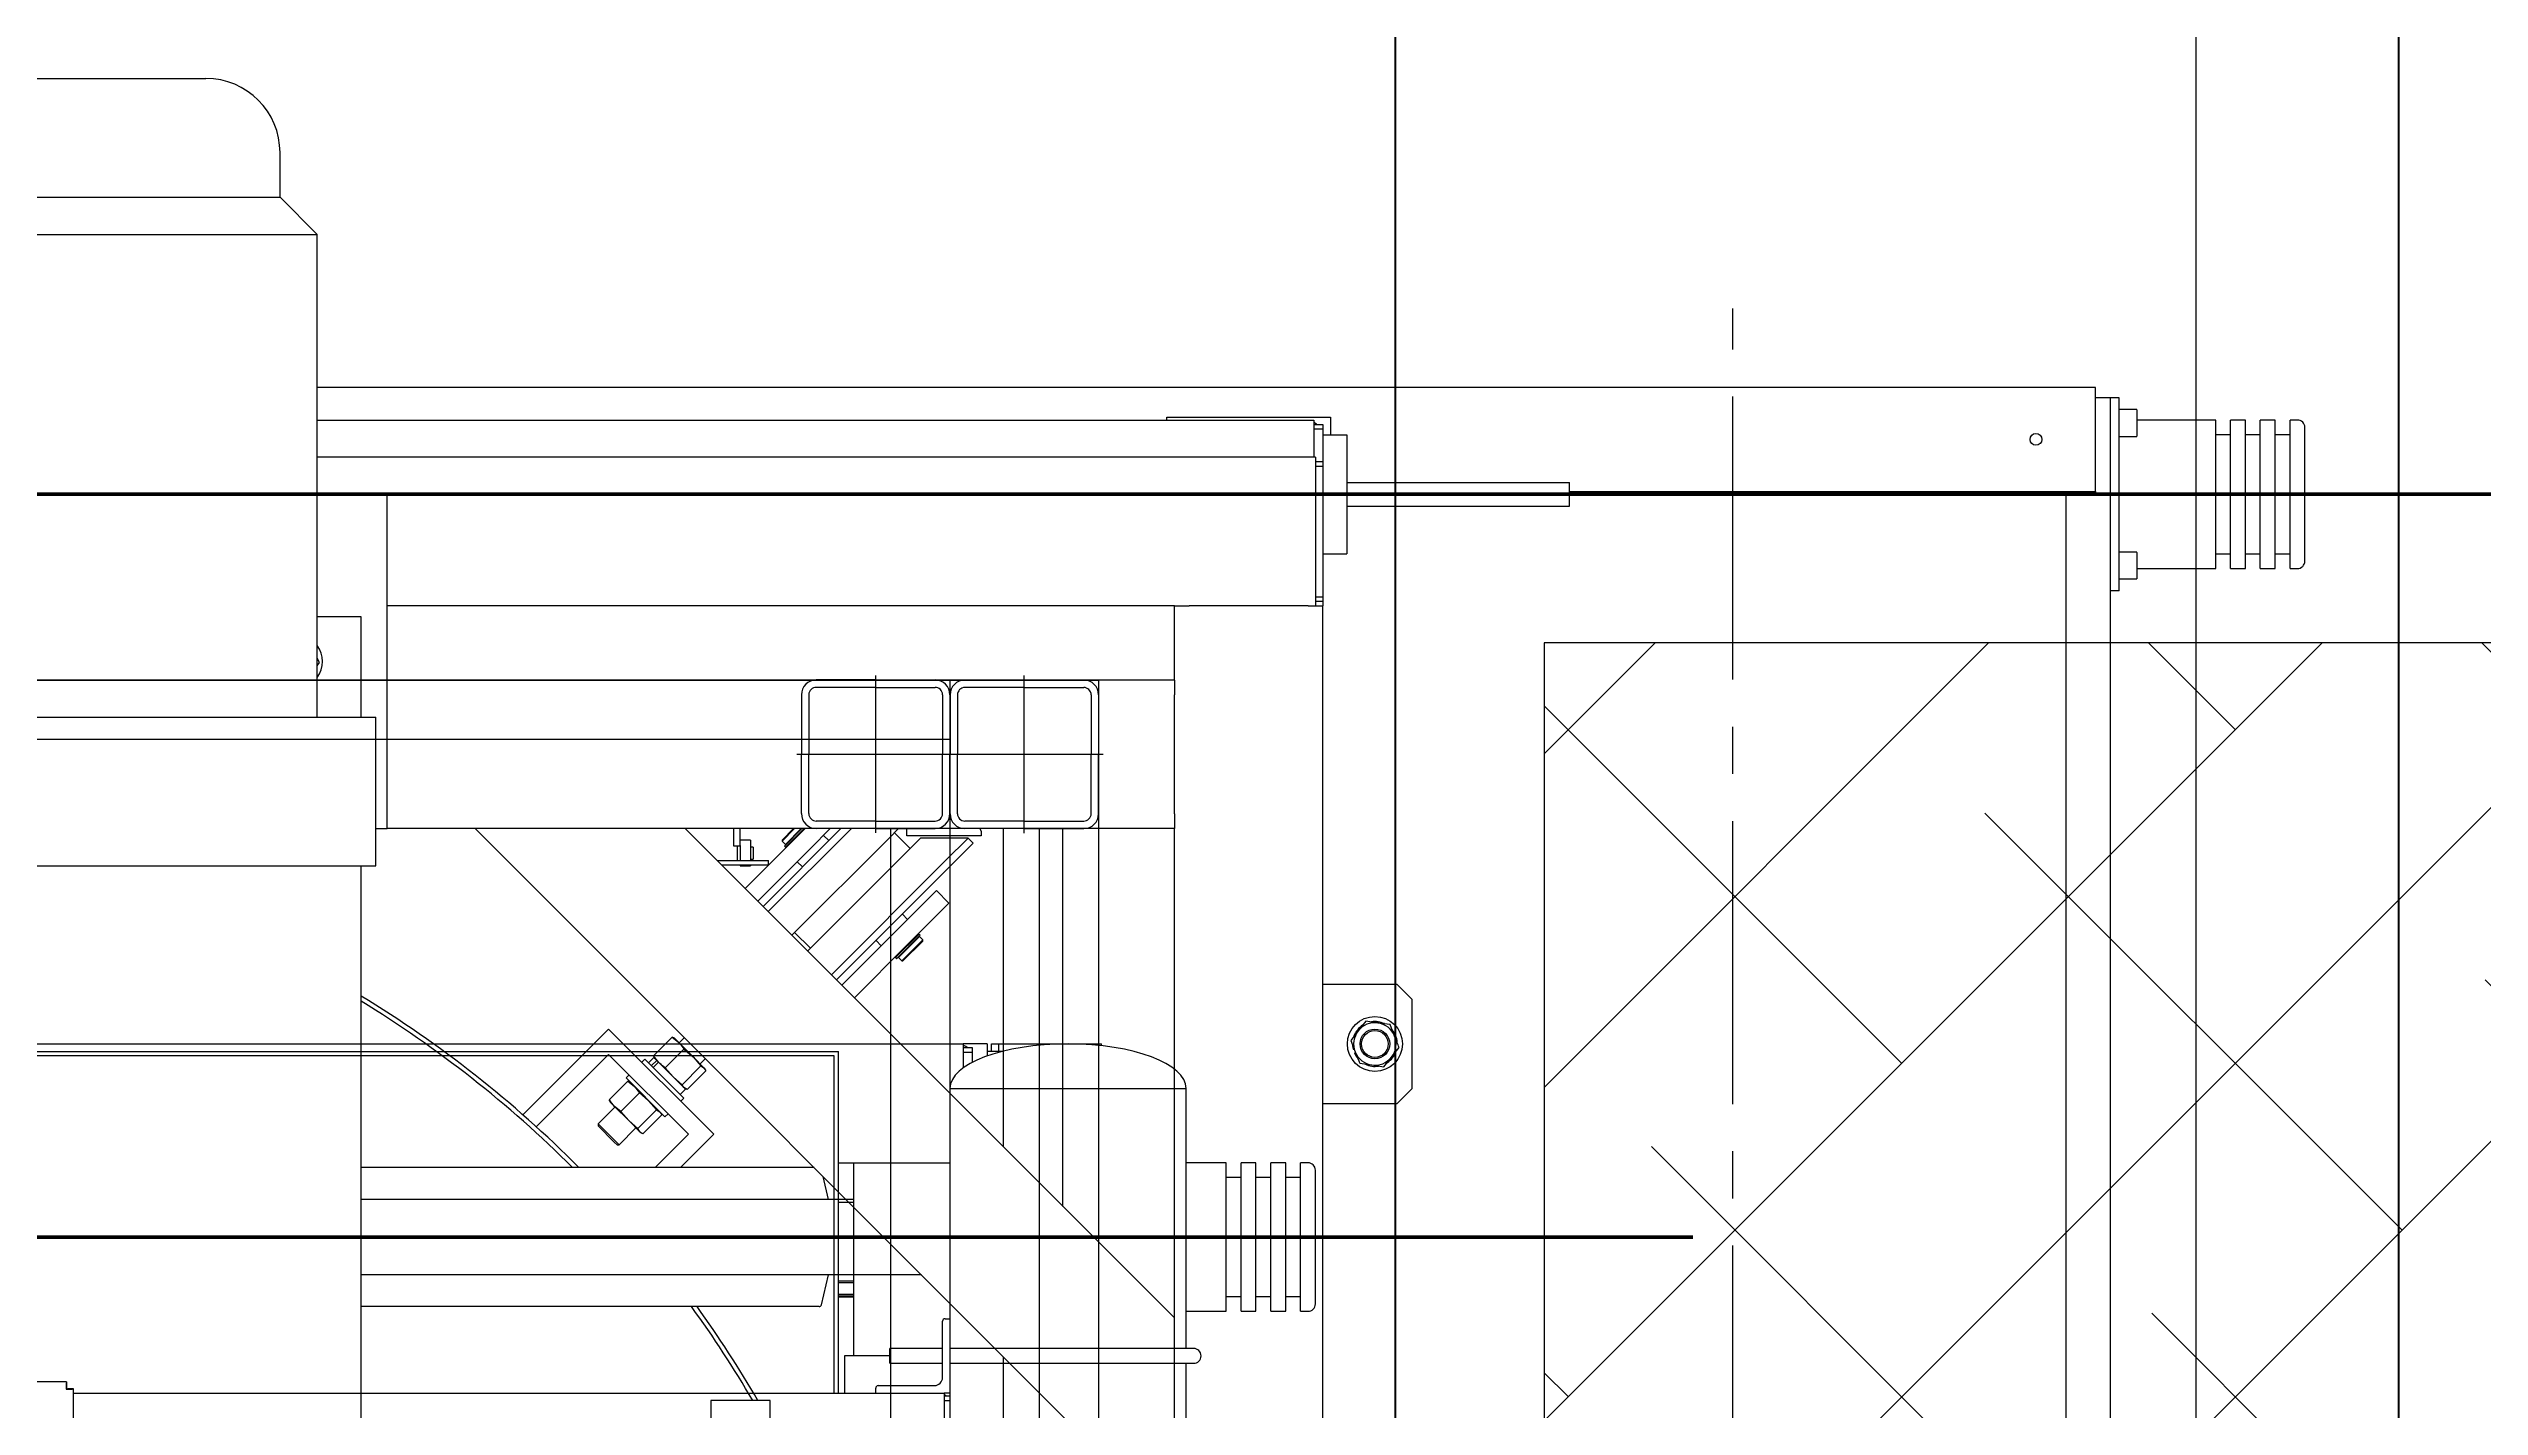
# Model space of a CAD drawing. Header units: millimetres. Extents: x 163705 to 1616509, y 81827 to 302547.
# Drawn here: x 215946 to 217582, y 147046 to 147960 of the extents above; entities that cross this region are included whole.
import ezdxf

# ---------------------------------------------------------------- set-up
doc = ezdxf.new("R2010")
doc.units = ezdxf.units.MM
doc.header["$LTSCALE"] = 10
doc.linetypes.add('CENTER2', pattern=[28.575, 19.05, -3.175, 3.175, -3.175])
for name, color, linetype, lineweight in [('1-中心线', 1, 'CENTER2', 0), ('1-填充', 8, 'Continuous', 18), ('1-护栏', 4, 'Continuous', 18), ('1-设备轮廓', 2, 'Continuous', 18)]:
    doc.layers.add(name, color=color, linetype=linetype, lineweight=lineweight)
doc.styles.get("Standard").update_dxf_attribs({"font": 'arial.ttf'})

# ---------------------------------------------------------------- blocks, each defined once
blk = doc.blocks.new('G$CCFF6A2D1')
for p, q in [((53, 103), (13, 103)), ((53, 0), (53, 106)), ((53, 103), (93, 103)), ((3, 93), (3, 53)), ((8, 93), (8, 53)), ((53, 98), (13, 98)), ((53, 98), (93, 98)), ((98, 93), (98, 53)), ((103, 93), (103, 53)), ((0, 53), (106, 53)), ((3, 13), (3, 53)), ((8, 13), (8, 53)), ((98, 13), (98, 53)), ((103, 13), (103, 53)), ((53, 8), (13, 8)), ((53, 3), (13, 3)), ((53, 8), (93, 8)), ((53, 3), (93, 3))]:
    blk.add_line(p, q)
for centre, radius, start, end in [((13, 93), 10, 90, 180), ((93, 93), 10, 0, 90), ((13, 93), 5, 90, 180), ((93, 93), 5, 0, 90), ((13, 13), 10, 180, 270), ((13, 13), 5, 180, 270), ((93, 13), 5, 270, 0), ((93, 13), 10, 270, 0)]:
    blk.add_arc(centre, radius, start, end)
blk.add_text('HC_SUPERPART', height=0.001).set_placement((53, 53))
blk = doc.blocks.new('G$CB724F952')
blk.add_lwpolyline([(3, 3), (3, 1753), (1753, 1753), (1753, 3)], close=True)
for points in [[(1653, 1713), (103, 1713)], [(1713, 1653), (1713, 103)]]:
    blk.add_lwpolyline(points)
blk.add_blockref('G$CCFF6A2D1', (1650, 1650))
blk = doc.blocks.new('G$C3B61D3F5')
for p, q in [((1426, 1330), (2695, 1330)), ((2711, 1330), (2695, 1330)), ((2695, 1330), (2695, 1320)), ((2695, 1327.5), (2701, 1327.5)), ((2701, 1327.5), (2701, 1324.5)), ((2711, 1330), (2711, 1322)), ((2714, 1325), (2714, 1330)), ((2714, 1330), (2719, 1330)), ((2719, 1325), (2719, 1330)), ((2719, 1330), (2783, 1330)), ((2783, 1329.3), (2783, 1330)), ((2783, 1330), (2788, 1330)), ((2788, 1328.8), (2788, 1330)), ((1011, 1325), (2611, 1325)), ((2608, 1322), (1014, 1322)), ((2608, 1095), (2608, 1322)), ((2611, 1095), (2611, 1325)), ((2695, 1324.5), (2701, 1324.5)), ((2695, 1320), (2695, 1313.9)), ((2701, 1324.5), (2701, 1317.5)), ((2719, 1325), (2711, 1325)), ((2711, 1322), (2711, 1321.8)), ((2721.6, 1325), (2719, 1325)), ((2686, 1300), (2686, 1145)), ((2686, 1300), (2845, 1300)), ((2686, 1300), (2845, 1300)), ((2845, 1125), (2845, 1300)), ((2611, 1250), (2621, 1250)), ((2621, 1250), (2621, 1120)), ((2621, 1250), (2631, 1250)), ((2631, 1250), (2686, 1250)), ((2872, 1250), (2845, 1250)), ((2872, 1150), (2872, 1250)), ((2892, 1250), (2882, 1250)), ((2882, 1150), (2882, 1250)), ((2892, 1150), (2892, 1250)), ((2912, 1250), (2902, 1250)), ((2902, 1150), (2902, 1250)), ((2912, 1150), (2912, 1250)), ((2927, 1250), (2922, 1250)), ((2922, 1150), (2922, 1250)), ((2932, 1155), (2932, 1245)), ((2882, 1240), (2872, 1240)), ((2902, 1240), (2892, 1240)), ((2922, 1240), (2912, 1240)), ((2611, 1225.5), (2621, 1225.5)), ((2611, 1223.5), (2621, 1223.5)), ((2611, 1170.6), (2621, 1170.6)), ((2611, 1169.5), (2621, 1169.5)), ((2611, 1161.5), (2621, 1161.5)), ((2611, 1160.5), (2621, 1160.5)), ((2621, 1159.5), (2611, 1159.5)), ((2845, 1150), (2872, 1150)), ((2872, 1160), (2882, 1160)), ((2882, 1150), (2892, 1150)), ((2892, 1160), (2902, 1160)), ((2902, 1150), (2912, 1150)), ((2912, 1160), (2922, 1160)), ((2922, 1150), (2927, 1150)), ((2681, 1105.5), (2681, 1143.3)), ((2682.7, 1145), (2686, 1145)), ((2686, 1145), (2686, 1095)), ((2615, 1120), (2615, 1095)), ((2622, 1120), (2615, 1120)), ((2645.5, 1120), (2622, 1120)), ((2681, 1125), (2645.5, 1125)), ((2645.5, 1115), (2645.5, 1125)), ((2645.5, 1115), (2681, 1115)), ((2765.5, 1125), (2686, 1125)), ((2686, 1115), (2765.5, 1115)), ((2850, 1125), (2765.5, 1125)), ((2765.5, 1115), (2850, 1115)), ((2845, 285), (2845, 1115)), ((2091.3, 1102.5), (1530.7, 1102.5)), ((2091.3, 1102.5), (2091.3, 1098.5)), ((2096, 1097.8), (2092, 1097.8)), ((2096, 302.2), (2096, 1097.8)), ((2636, 1095), (2636, 1098.3)), ((2637.7, 1100), (2675.5, 1100)), ((2096, 1095), (2682, 1095)), ((2686, 1095), (2682, 1095)), ((2682, 1095), (2682, 1087)), ((2682, 1093), (2686, 1093)), ((2682, 1090), (2686, 1090)), ((2682, 1087), (2682, 1053)), ((2686, 1095), (2686, 1093)), ((2686, 1093), (2686, 1090)), ((2686, 1090), (2686, 1050))]:
    blk.add_line(p, q)
at = {"flags": 128}
for points in [[(2697.6, 1327.5), (2696.6, 1328.3), (2695, 1329.2)], [(2683.3, 1093), (2682.4, 1093.7), (2682, 1093.9)]]:
    blk.add_lwpolyline(points, dxfattribs=at)
for centre, radius, start, end in [((2927, 1245), 5, 0, 90), ((2927, 1155), 5, 270, 0), ((2682.7, 1143.3), 1.67, 90, 180), ((2850, 1120), 5, 270, 90), ((2637.7, 1098.3), 1.67, 90, 180), ((2675.5, 1105.5), 5.5, 270, 0)]:
    blk.add_arc(centre, radius, start, end)
for major_axis, start_param, end_param in [((-79.5, 0), 4.712389, 6.283185), ((79.5, 0), 0, 1.570796)]:
    blk.add_ellipse((2765.5, 1300), major_axis=major_axis, ratio=0.377358, start_param=start_param, end_param=end_param)
for points in [[(2091.3, 1102.5), (2091.3, 1102.4), (2091.2, 1102.3), (2091.1, 1101.1), (2091.1, 1099.5), (2091, 1098.2), (2091, 1097.5)], [(2091.3, 1098.5), (2091.3, 1098.5), (2091.2, 1098.5), (2091.1, 1098.2), (2091.1, 1097.9), (2091, 1097.6), (2091, 1097.5)], [(2091, 1097.5), (2091.7, 1097.5), (2093, 1097.6), (2094.6, 1097.6), (2095.8, 1097.7), (2095.9, 1097.8), (2096, 1097.8)], [(2091, 1097.5), (2091.1, 1097.5), (2091.4, 1097.6), (2091.7, 1097.6), (2092, 1097.7), (2092, 1097.8), (2092, 1097.8)]]:
    blk.add_open_spline(points, degree=3)
at = {"layer": '1-中心线'}
blk.add_line((2737, 1200), (3002, 1200), dxfattribs=at)
blk = doc.blocks.new('A$C2f6614b9')
at = {"layer": '1-护栏'}
blk.add_lwpolyline([(0, 450), (17263.8, 450), (17263.8, 7650), (0, 7650)], close=True, dxfattribs=at)
at = {"layer": '1-设备轮廓', "lineweight": 50, "ltscale": 5}
blk.add_line((16925, 4550), (1300, 4550), dxfattribs=at)
at = {"layer": '1-设备轮廓'}
for name, p in [('G$CB724F952', (14672, 3172)), ('G$C3B61D3F5', (13739, 3350))]:
    blk.add_blockref(name, p, dxfattribs=at)
blk = doc.blocks.new('SW_CENTERMARKSYMBOL_0')
at = {"lineweight": 18}
for p, q in [((0, 5), (0, 774.5)), ((-5, 0), (-774.5, 0)), ((0, 0), (-2.5, 0)), ((0, 0), (0, 2.5)), ((0, 0), (0, -2.5)), ((0, 0), (2.5, 0)), ((5, 0), (774.5, 0)), ((0, -5), (0, -774.5))]:
    blk.add_line(p, q, dxfattribs=at)
blk = doc.blocks.new('G$CE9C43516')
for p, q in [((1413, 2560), (1669, 2560)), ((1719, 2480), (1719, 2510)), ((1363, 2480), (1719, 2480)), ((1744, 2455), (1719, 2480)), ((1338, 2455), (1744, 2455)), ((1744, 2130), (1744, 2455)), ((2941, 2352), (1744, 2352)), ((2941, 2349), (2941, 2352)), ((2941, 2282), (2941, 2349)), ((2951, 2345), (2941, 2345)), ((2957, 2345), (2951, 2345)), ((2951, 2345), (2951, 2280)), ((2957, 2215), (2957, 2345)), ((1744, 2330), (2415, 2330)), ((2316, 2332), (2426, 2332)), ((2316, 2330), (2316, 2332)), ((2415, 2330), (2415, 2318)), ((2415, 2327), (2421, 2327)), ((2415, 2324), (2421, 2324)), ((2421, 2327), (2421, 2324)), ((2421, 2324), (2421, 2302)), ((2426, 2332), (2426, 2320)), ((2968.9, 2337), (2957, 2337)), ((2969, 2336.9), (2969, 2319.1)), ((3022, 2330), (2969, 2330)), ((3022, 2230), (3022, 2330)), ((3042, 2330), (3032, 2330)), ((3032, 2230), (3032, 2330)), ((3042, 2230), (3042, 2330)), ((3062, 2330), (3052, 2330)), ((3052, 2230), (3052, 2330)), ((3062, 2230), (3062, 2330)), ((3077, 2330), (3072, 2330)), ((3072, 2230), (3072, 2330)), ((3082, 2235), (3082, 2325)), ((2415, 2318), (2415, 2305)), ((2421, 2320), (2437, 2320)), ((2437, 2320), (2437, 2240)), ((2957, 2319), (2968.9, 2319)), ((3032, 2320), (3022, 2320)), ((3052, 2320), (3042, 2320)), ((3072, 2320), (3062, 2320)), ((2416, 2305), (1744, 2305)), ((2416, 2305), (2416, 2295)), ((2416, 2302), (2421, 2302)), ((2416, 2299), (2421, 2299)), ((2416, 2295), (2416, 2215)), ((2421, 2302), (2421, 2299)), ((2421, 2299), (2421, 2211)), ((1791, 2280), (1744, 2280)), ((1791, 2055), (1791, 2280)), ((2437, 2288), (2552.4, 2288)), ((2552.4, 2288), (2587, 2288)), ((2587, 2272), (2587, 2288)), ((2587, 2282), (2941, 2282)), ((2921, 2280), (2587, 2280)), ((2597, 2282), (2597, 2280)), ((2797, 2280), (2797, 2282)), ((2857, 2280), (3182, 2280)), ((2861, 2280), (2861, 2282)), ((2921, 2280), (2921, 280)), ((2951, 2280), (2921, 2280)), ((2921, 2280), (2921, 280)), ((2941, 2282), (2941, 2280)), ((2951, 2280), (2951, 280)), ((2437, 2272), (2552.4, 2272)), ((2552.4, 2272), (2587, 2272)), ((2421, 2240), (2437, 2240)), ((2968.9, 2241), (2957, 2241)), ((2969, 2240.9), (2969, 2223.1)), ((2969, 2230), (3022, 2230)), ((3022, 2240), (3032, 2240)), ((3032, 2230), (3042, 2230)), ((3042, 2240), (3052, 2240)), ((3052, 2230), (3062, 2230)), ((3062, 2240), (3072, 2240)), ((3072, 2230), (3077, 2230)), ((2416, 2215), (2416, 2205)), ((2416, 2211), (2421, 2211)), ((2421, 2211), (2421, 2208)), ((2957, 2215), (2951, 2215)), ((2957, 2223), (2968.9, 2223)), ((1773.5, 2197.5), (1744, 2197.5)), ((1773.5, 2130), (1773.5, 2197.5)), ((2321, 2205), (1791, 2205)), ((2321, 2155), (2321, 2205)), ((2321, 2205), (2331, 2205)), ((2411, 2205), (2331, 2205)), ((2411, 2205), (2421, 2205)), ((2416, 2208), (2421, 2208)), ((2421, 2208), (2421, 2205)), ((2421, 355), (2421, 2205)), ((1745.5, 2166.7), (1744, 2169.6)), ((1744, 2164.5), (1745.5, 2166.7)), ((2321, 2155), (1791, 2155)), ((2321, 2155), (2321, 2145)), ((2321, 2065), (2321, 2145)), ((1298.5, 2130), (1783.5, 2130)), ((1783.5, 2030), (1783.5, 2130)), ((2321, 2065), (2321, 2055)), ((1783.5, 2055), (1791, 2055)), ((2321, 2055), (1791, 2055)), ((2321, 1584.3), (1850.3, 2055)), ((2321, 1725.7), (1991.7, 2055)), ((2024.3, 2055), (2024.3, 2043.4)), ((2028.7, 2043.4), (2028.7, 2055)), ((2035.7, 2047.3), (2028.7, 2047.3)), ((2032.1, 2014.6), (2067.5, 2050)), ((2035.7, 2047.3), (2035.7, 2038.4)), ((2044.1, 2002.6), (2096.5, 2055)), ((2047.6, 1999.1), (2103.6, 2055)), ((2056.9, 2047.2), (2064.7, 2055)), ((2065.4, 2055), (2056.9, 2046.5)), ((2056.9, 2047.2), (2056.9, 2046.5)), ((2056.9, 2046.5), (2059.2, 2044.2)), ((2058.5, 2043.1), (2070.3, 2055)), ((2059.2, 2042.4), (2071.8, 2055)), ((2059.2, 2044.2), (2069.9, 2055)), ((2063.6, 1983.2), (2128.7, 2048.3)), ((2067.5, 2050), (2072.5, 2055)), ((2076, 2041.6), (2089.4, 2055)), ((2088.4, 2046.9), (2084.8, 2050.4)), ((2128.7, 2048.3), (2135.4, 2055)), ((2143.2, 2041.6), (2132.6, 2052.2)), ((2139.3, 2037.7), (2150.2, 2048.6)), ((2141, 2050), (2141, 2055)), ((2191, 2050), (2141, 2050)), ((2182.1, 2048.6), (2150.2, 2048.6)), ((2166.9, 2033.5), (2182.1, 2048.6)), ((2185.6, 2045.1), (2182.1, 2048.6)), ((2191, 2053.3), (2191, 2050)), ((2206, 1840.7), (2206, 2055)), ((2246, 1800.7), (2246, 2055)), ((2321, 505), (2321, 2055)), ((1298.5, 2030), (1783.5, 2030)), ((1773.5, 530), (1773.5, 2030)), ((2013.2, 2033.5), (2047.9, 2033.5)), ((2016.2, 2030.5), (2047.9, 2030.5)), ((2024.3, 2043.4), (2028.7, 2043.4)), ((2026.9, 2038.5), (2026.9, 2043.4)), ((2026.9, 2033.5), (2026.9, 2038.5)), ((2026.9, 2033.5), (2028.7, 2033.5)), ((2028.7, 2043.5), (2028.7, 2038.4)), ((2028.7, 2038.4), (2028.7, 2033.5)), ((2028.7, 2030.5), (2028.7, 2029.8)), ((2028.7, 2029.8), (2035.7, 2029.8)), ((2037.4, 2042.5), (2035.7, 2042.5)), ((2035.7, 2038.4), (2035.7, 2033.5)), ((2035.7, 2034.5), (2037.4, 2034.5)), ((2035.7, 2030.5), (2035.7, 2029.8)), ((2037.4, 2042.5), (2037.4, 2038.5)), ((2037.4, 2038.5), (2037.4, 2034.5)), ((2040.6, 2006.1), (2076, 2041.6)), ((2047.9, 2030.5), (2047.9, 2033.5)), ((2058.5, 2043.1), (2059.2, 2042.4)), ((2059.5, 2044.6), (2059.7, 2044.4)), ((2060.1, 2043.3), (2060.4, 2043)), ((2067.1, 2032.7), (2070.7, 2029.2)), ((2074.2, 1972.6), (2139.3, 2037.7)), ((2090.1, 1956.6), (2166.9, 2033.5)), ((2093.6, 1953.1), (2170.4, 2029.9)), ((2170.4, 2029.9), (2185.6, 2045.1)), ((2132.6, 1985), (2160.8, 2013.3)), ((2169.3, 2004.8), (2160.8, 2013.3)), ((2141.4, 1993.8), (2137.9, 1997.4)), ((2141, 1976.5), (2169.3, 2004.8)), ((2065.4, 1985), (2076, 1974.4)), ((2097.1, 1949.6), (2132.6, 1985)), ((2133.3, 1968.1), (2149.2, 1984)), ((2134, 1967.4), (2149.9, 1983.3)), ((2135.2, 1968.2), (2149.4, 1982.3)), ((2137.5, 1965.9), (2151.6, 1980)), ((2148.5, 1983.2), (2148.1, 1983.6)), ((2149, 1981.9), (2148.8, 1982.2)), ((2149.9, 1983.3), (2149.2, 1984)), ((2151.6, 1980), (2149.4, 1982.3)), ((2151.6, 1979.3), (2151.6, 1980)), ((2105.6, 1941.1), (2141, 1976.5)), ((2120.2, 1979.7), (2123.7, 1976.1)), ((2133.3, 1968.1), (2134, 1967.4)), ((2134, 1969.4), (2134.3, 1969.1)), ((2135.2, 1968.2), (2137.5, 1965.9)), ((2135.4, 1968.7), (2135.6, 1968.5)), ((2137.5, 1965.9), (2138.2, 1965.9)), ((2151.6, 1979.3), (2138.2, 1965.9)), ((2471, 1950), (2421, 1950)), ((2481, 1940), (2471, 1950)), ((2481, 1880), (2481, 1940)), ((1940.2, 1919.9), (1882.5, 1862.2)), ((2010.9, 1849.2), (1940.2, 1919.9)), ((1982.9, 1914.6), (1970.3, 1902)), ((1982.9, 1914.6), (1987.4, 1911)), ((1983.9, 1914), (1982.9, 1914.6)), ((2444.8, 1918.8), (2439.7, 1912.3)), ((2449.9, 1925.3), (2444.8, 1918.8)), ((2458, 1924.1), (2449.9, 1925.3)), ((2466.2, 1923), (2458, 1924.1)), ((2469.2, 1915.3), (2466.2, 1923)), ((1891.5, 1854.2), (1940.2, 1903)), ((1940.2, 1903), (1994, 1849.2)), ((1964.6, 1899.8), (1962.5, 1897.7)), ((1964.6, 1899.8), (1990.8, 1873.6)), ((1970.6, 1900.9), (1967, 1897.4)), ((1972.6, 1898.9), (1969, 1895.4)), ((1973.9, 1897.5), (1970.3, 1902)), ((1970.3, 1902), (1970.9, 1901)), ((1970.6, 1900.9), (1972.6, 1898.9)), ((1970.8, 1900.9), (1971.1, 1900.3)), ((1972.6, 1898.9), (1973, 1898.5)), ((1973.7, 1897.8), (1973, 1898.5)), ((1990.9, 1906.6), (1978.3, 1894)), ((1984.6, 1913.8), (1984, 1914.1)), ((1984.6, 1913.8), (1987.4, 1911)), ((1997, 1901.3), (1987.4, 1911)), ((1991.1, 1914.2), (1987.6, 1910.7)), ((1990.9, 1906.6), (1997, 1901.3)), ((1997, 1901.3), (2002.3, 1895.2)), ((2004.3, 1894), (1997, 1901.3)), ((2001.7, 1896.6), (2005.2, 1900.1)), ((2439.7, 1912.3), (2442.8, 1904.7)), ((2441, 1908.7), (2441.4, 1906.4)), ((2441.4, 1906.4), (2442, 1906.6)), ((2442.9, 1904.3), (2442.2, 1904)), ((2462.1, 1894.7), (2467.2, 1901.2)), ((2467.2, 1901.2), (2472.3, 1907.7)), ((1953.2, 1884.9), (1940.6, 1872.3)), ((1954, 1889.2), (1951.9, 1887.1)), ((1951.9, 1887.1), (1978.1, 1860.9)), ((1953.2, 1884.9), (1957.5, 1881.4)), ((1954.2, 1884.3), (1953.2, 1884.9)), ((1954.9, 1884.1), (1954.2, 1884.4)), ((1973.7, 1897.8), (1970.2, 1894.2)), ((1973.7, 1897.8), (1991.9, 1879.6)), ((1983.6, 1887.9), (1978.3, 1894)), ((1989.7, 1882.6), (1983.6, 1887.9)), ((2002.3, 1895.2), (1989.7, 1882.6)), ((1990.9, 1880.6), (1989.7, 1882.6)), ((2005.6, 1891.9), (1993, 1879.3)), ((2002.3, 1895.2), (2004.3, 1894)), ((2004.3, 1894), (2005.6, 1891.9)), ((2004.8, 1893.6), (2004.3, 1894)), ((2005.1, 1893), (2004.8, 1893.6)), ((2445.8, 1897), (2454, 1895.9)), ((2454, 1895.9), (2462.1, 1894.7)), ((1944.5, 1867.6), (1933.1, 1856.3)), ((1944.1, 1868), (1940.6, 1872.3)), ((1940.6, 1872.3), (1941.2, 1871.4)), ((1941.1, 1871.3), (1941.4, 1870.6)), ((1944.1, 1868), (1941.4, 1870.6)), ((1948.4, 1864.5), (1944.1, 1868)), ((1953.7, 1858.4), (1944.1, 1868)), ((1961, 1877.1), (1948.4, 1864.5)), ((1957.5, 1881.4), (1961, 1877.1)), ((1972.4, 1865.7), (1959.8, 1853.1)), ((1961, 1877.1), (1967.1, 1871.8)), ((1967.1, 1871.8), (1972.4, 1865.7)), ((1972.4, 1865.7), (1974.6, 1864.4)), ((1988.4, 1876), (1991.9, 1879.6)), ((1988.7, 1871.5), (1990.8, 1873.6)), ((1993, 1879.3), (1990.9, 1880.6)), ((1991.3, 1880.1), (1991.9, 1879.8)), ((2421, 1870), (2471, 1870)), ((2471, 1870), (2481, 1880)), ((1933.1, 1856.3), (1933.1, 1854.9)), ((1933.1, 1856.3), (1945.2, 1844.2)), ((1944, 1844), (1933.1, 1854.9)), ((1947.3, 1842.1), (1958.6, 1853.5)), ((1953.7, 1858.4), (1948.4, 1864.5)), ((1959.8, 1853.1), (1953.7, 1858.4)), ((1961.1, 1850.9), (1953.7, 1858.4)), ((1961.1, 1850.9), (1959.8, 1853.1)), ((1961.6, 1850.4), (1961.1, 1850.9)), ((1961.6, 1850.4), (1962.3, 1850.1)), ((1975.9, 1862.2), (1963.3, 1849.6)), ((1994, 1849.2), (1971.6, 1826.8)), ((1975.4, 1863.2), (1975.1, 1863.9)), ((1978.1, 1860.9), (1980.2, 1863)), ((1988.5, 1826.8), (2010.9, 1849.2)), ((1945.9, 1842.1), (1944, 1844)), ((1945.2, 1844.2), (1947.3, 1842.1)), ((1945.9, 1842.1), (1947.3, 1842.1)), ((2078.5, 1826.8), (1773.5, 1826.8)), ((2088.1, 1805.4), (2084.6, 1820.7)), ((2099.9, 1805.4), (1773.5, 1805.4)), ((2150.7, 1754.6), (1773.5, 1754.6)), ((2083.5, 1734.4), (2088.1, 1754.6)), ((2081.9, 1733.2), (1773.5, 1733.2)), ((2206, 860.7), (2206, 1699.3)), ((2009, 1670), (2009, 1644.5)), ((2049, 1670), (2009, 1670)), ((2049, 1590), (2049, 1670))]:
    blk.add_line(p, q)
at = {"flags": 128}
for points in [[(2416.9, 2327), (2416.7, 2327.2), (2415, 2328.4)], [(2442.2, 1904), (2443.2, 1902), (2444.6, 1900.2)]]:
    blk.add_lwpolyline(points, dxfattribs=at)
for centre, radius in [((2901, 2317), 4), ((2456, 1910), 18.5), ((2456, 1910), 10), ((2456, 1910), 9)]:
    blk.add_circle(centre, radius)
for centre, radius, start, end in [((1669, 2510), 50, 0, 90), ((2968.9, 2336.9), 0.1, 0, 90), ((3077, 2325), 5, 0, 90), ((2968.9, 2319.1), 0.1, 270, 0), ((2968.9, 2240.9), 0.1, 0, 90), ((3077, 2235), 5, 270, 0), ((2968.9, 2223.1), 0.1, 270, 0), ((1729, 2167.5), 18.5, 324.1752, 35.8248), ((2189.3, 2053.3), 1.67, 0, 90), ((1371, 1280), 775, 44.877, 58.711), ((1371, 1280), 772, 45.0991, 58.5756), ((2456, 1910), 14.3, 141.8984, 201.8984), ((2456, 1910), 15.1, 123.13, 159.9432), ((2456, 1910), 14.3, 81.8984, 141.8984), ((2456, 1910), 15.1, 64.8671, 98.7369), ((2456, 1910), 14.3, 21.8984, 81.8984), ((2456, 1910), 14.3, 321.8984, 21.8984), ((2456, 1910), 15.1, 4.4928, 39.3764), ((2456, 1910), 14.3, 201.8984, 261.8984), ((2456, 1910), 14.3, 261.8984, 321.8984), ((2456, 1910), 15.1, 304.4288, 339.2896), ((2456, 1910), 15.1, 245.0552, 278.9357), ((1371, 1280), 772, 30.3434, 35.945), ((1371, 1280), 775, 30.2136, 35.7843), ((2081.9, 1734.8), 1.59, 270, 347)]:
    blk.add_arc(centre, radius, start, end)
for points, knots in [([(2472.3, 1907.7), (2472.1, 1908.2), (2471.1, 1910.8), (2470, 1913.3), (2469.2, 1915.3)], [0, 0, 0, 0, 0.225037, 1, 1, 1, 1]), ([(1987.4, 1911), (1988.3, 1909.9), (1989.6, 1908.5), (1990.7, 1906.9), (1990.9, 1906.6)], [0, 0, 0, 0, 0.774963, 1, 1, 1, 1]), ([(2442.8, 1904.7), (2443.6, 1902.7), (2444.6, 1900.1), (2445.6, 1897.6), (2445.8, 1897)], [0, 0, 0, 0, 0.774963, 1, 1, 1, 1]), ([(1978.3, 1894), (1978, 1894.2), (1976.4, 1895.3), (1975, 1896.6), (1973.9, 1897.5)], [0, 0, 0, 0, 0.225037, 1, 1, 1, 1]), ([(1963.3, 1849.6), (1963.1, 1849.6), (1962.3, 1850), (1961.7, 1850.5), (1961.1, 1850.9)], [0, 0, 0, 0, 0.225037, 1, 1, 1, 1]), ([(1975.4, 1863.2), (1975.5, 1863), (1975.7, 1862.7), (1975.9, 1862.4), (1975.9, 1862.2)], [0, 0, 0, 0, 0.500529, 1, 1, 1, 1])]:
    blk.add_open_spline(points, degree=3, knots=knots)
at = {"layer": '1-中心线'}
blk.add_line((2697, 155), (2697, 2405), dxfattribs=at)
at = {"layer": '1-中心线', "lineweight": 0}
blk.add_blockref('SW_CENTERMARKSYMBOL_0', (1371, 1280), dxfattribs=at)
blk = doc.blocks.new('A$C642F63BD')
at = {"layer": '1-填充'}
h = blk.add_hatch(dxfattribs=at)
h.set_pattern_fill('ANSI38', color=256, scale=50)
h.set_pattern_definition([(45, (-1925, -0.0003), (-112.253, 112.253), []), (135, (-1925, -0.0003), (-336.7596, 112.253), [396.875, -238.125])])
h.paths.add_polyline_path([(100, 1900), (100, 100), (3975, 100), (3975, 1900)])
h.paths.add_polyline_path([(1400, 1000, 0.677608), (839.3, 776.2, 0.677608)], flags=16)
h.paths.add_polyline_path([(2750, 1000, 1), (3400, 1000, 1)], flags=16)
for points in [[(0, 0), (4075, 0), (4075, 2000), (0, 2000)], [(100, 100), (3975, 100), (3975, 1900), (100, 1900)]]:
    blk.add_lwpolyline(points, close=True, dxfattribs=at)
blk = doc.blocks.new('A$C7121566b')
blk.add_lwpolyline([(4649.7, 2600.1), (6924.6, 2600.1), (6924.6, 9600.1), (4649.7, 9600.1)], close=True)
at = {"layer": '1-设备轮廓', "lineweight": 50, "ltscale": 5}
blk.add_lwpolyline([(4499.7, 7100.1), (47799.6, 7100.1)], dxfattribs=at)
blk.add_blockref('A$C642F63BD', (6924.6, 5100.1))
at = {"layer": '1-设备轮廓'}
for name, p in [('G$CE9C43516', (4454.7, 4820.1)), ('G$CB724F952', (4971.7, 5222.1))]:
    blk.add_blockref(name, p, dxfattribs=at)

msp = doc.modelspace()

# ---------------------------------------------------------------- linework, layer by layer
msp.add_lwpolyline([(213827.833, 142459.632), (213827.833, 150859.632), (217527.839, 150859.632), (217527.839, 142459.632)], close=True)

# ---------------------------------------------------------------- block references
for name, p in [('A$C7121566b', (209928.183, 140559.499)), ('A$C2f6614b9', (200127.833, 142609.632))]:
    msp.add_blockref(name, p)

doc.saveas('drawing.dxf')
